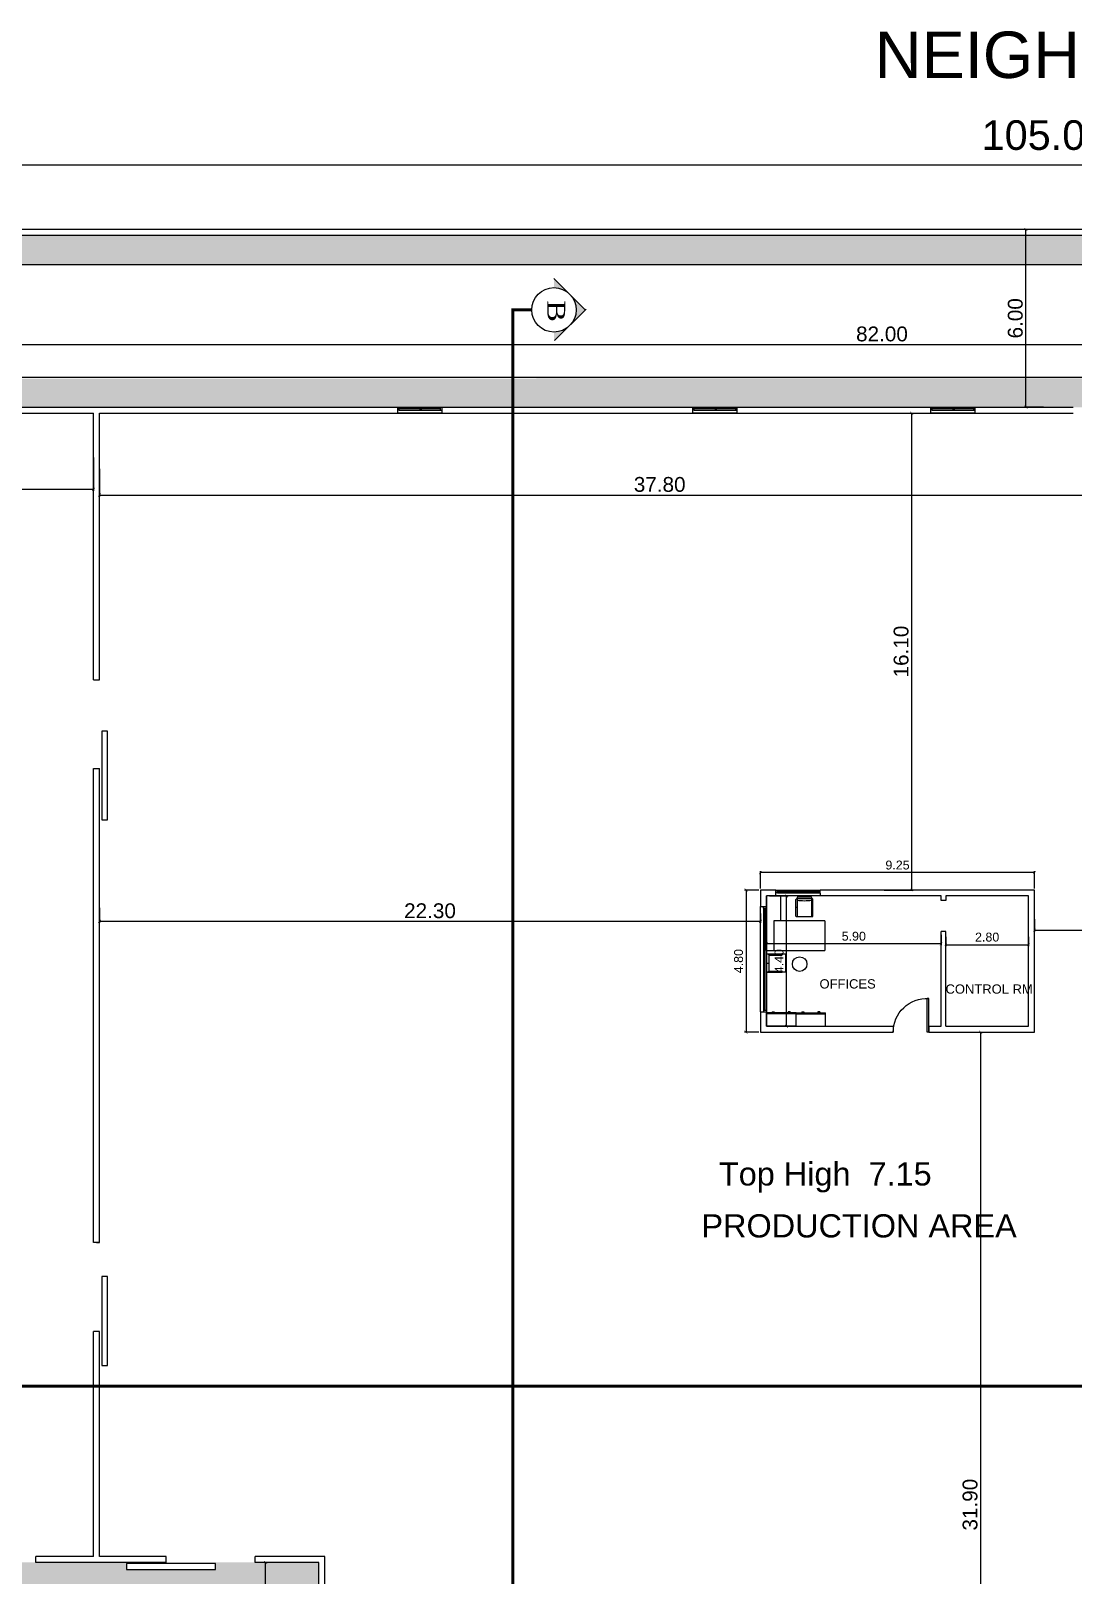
# Model space of a CAD drawing. Header units: millimetres. Extents: x -401 to 2889, y -234 to 146.
# Drawn here: x 1058.5 to 1093.6, y 12.9 to 65 of the extents above; entities that cross this region are included whole.
import ezdxf

# ---------------------------------------------------------------- set-up
doc = ezdxf.new("R2010")
doc.units = ezdxf.units.MM
doc.header["$LTSCALE"] = 3
doc.header["$MEASUREMENT"] = 0
doc.linetypes.add('CENTER2', pattern=[28.575, 19.05, -3.175, 3.175, -3.175])
doc.linetypes.add('CONTINU', pattern=[0])
doc.layers.get('0').update_dxf_attribs({"color": 3, "lineweight": 9})
for name, color, linetype in [('A-WALL', 7, 'Continuous'), ('AJEC LOGO', 4, 'Continuous'), ('ARCH_SUBTITLE TEXT', 10, 'Continuous'), ('WIN', 1, 'Continuous')]:
    doc.layers.add(name, color=color, linetype=linetype)
for name, color, linetype, lineweight in [('DIM-IN', 1, 'Continuous', 0), ('Drw - Arch - brick (0.20)', 7, 'CONTINU', 20), ('Drw - Arch - Door (0.05)', 141, 'CONTINU', 5), ('FIXTURES', 251, 'Continuous', 5), ('hatch-col', 8, 'Continuous', 0)]:
    doc.layers.add(name, color=color, linetype=linetype, lineweight=lineweight)
doc.styles.add('ARIAL', font='arial.ttf')
doc.styles.add('SC 50', font='romans.shx', dxfattribs={"width": 0.9})
doc.dimstyles.new('details', dxfattribs={"dimtxt": 0.3, "dimasz": 0.1, "dimexe": 0.05, "dimexo": 0.05, "dimgap": 0.1, "dimtad": 1, "dimzin": 0, "dimdsep": 46, "dimtxsty": 'ARIAL', "dimblk": 'ARCHTICK', "dimcen": 0.2, "dimclrd": 16, "dimclre": 16, "dimclrt": 4, "dimadec": 0, "dimazin": 0, "dimtfac": 1, "dimtix": 1, "dimtmove": 1, "dimatfit": 3, "dimldrblk": 'OBLIQUE', "dimfxl": 0.15, "dimarcsym": 0})
pattern_1 = [(135, (646.67296, 174.47163), (-0.28284271, 5e-16), [0.6, -0.2]), (225, (646.53154, 174.61306), (-0.28284271, 5e-16), [0.6, -0.2])]

# ---------------------------------------------------------------- blocks, each defined once
blk = doc.blocks.new('door 2')
at = {"layer": 'Drw - Arch - Door (0.05)', "color": 4}
for p, q in [((0.309, 0.2), (-2.691, 0.2)), ((-2.691, 0.2), (-2.691, 0)), ((-2.691, 0), (0.309, 0)), ((0.309, 0), (0.309, 0.2))]:
    blk.add_line(p, q, dxfattribs=at)
blk = doc.blocks.new('door')
at = {"layer": 'Drw - Arch - Door (0.05)'}
for p, q in [((0, 0.5), (0, -0.5)), ((0.05, 0.5), (0, 0.5)), ((0.05, 0.5), (0.05, -0.5)), ((0.05, -0.5), (0, -0.5))]:
    blk.add_line(p, q, dxfattribs=at)
blk.add_arc((0, 0.5), 1, 180, 272.866, dxfattribs=at)
blk = doc.blocks.new('_ArchTick')
at = {"color": 0, "linetype": 'ByBlock', "const_width": 0.15}
blk.add_lwpolyline([(-0.5, -0.5), (0.5, 0.5)], dxfattribs=at)
blk = doc.blocks.new('*D112')
at = {"layer": 'Defpoints', "color": 0, "linetype": 'Continuous', "ltscale": 0.01, "transparency": 16777216}
for p in [(1066.393, 13.33), (1066.571, 13.33), (1068.189, -10.67)]:
    blk.add_point(p, dxfattribs=at)
at = {"layer": 'DIM-IN', "color": 16, "lineweight": -2, "ltscale": 0.01, "transparency": 16777216}
for p, q in [((1066.521, 13.33), (1066.343, 13.33)), ((1068.139, -10.67), (1066.343, -10.67))]:
    blk.add_line(p, q, dxfattribs=at)
at = {"layer": 'DIM-IN', "color": 16, "linetype": 'Continuous', "lineweight": -2, "ltscale": 0.01, "transparency": 16777216}
blk.add_line((1066.393, -10.67), (1066.393, 13.33), dxfattribs=at)
at = {"layer": 'DIM-IN', "color": 16, "linetype": 'Continuous', "lineweight": -2, "ltscale": 0.01, "transparency": 16777216, "xscale": 0.1, "yscale": 0.1, "zscale": 0.1}
for p, rotation in [((1066.393, 13.33), 90), ((1066.393, -10.67), 270)]:
    blk.add_blockref('_ArchTick', p, dxfattribs=dict(at, rotation=rotation))
at = {"layer": 'DIM-IN', "color": 4, "linetype": 'Continuous', "ltscale": 0.01, "transparency": 16777216, "insert": (1066.038, 1.33), "char_height": 0.5, "attachment_point": 5, "rotation": 90, "style": 'ARIAL'}
blk.add_mtext('24.00', dxfattribs=at)
blk = doc.blocks.new('_Oblique')
at = {"color": 0, "linetype": 'ByBlock', "lineweight": -2}
blk.add_line((-0.5, -0.5), (0.5, 0.5), dxfattribs=at)
blk = doc.blocks.new('*D113')
at = {"layer": 'Defpoints', "color": 0, "linetype": 'Continuous', "ltscale": 0.01, "transparency": 16777216}
for p in [(1128.189, 54.444), (1046.189, 52.33), (1128.189, 52.33)]:
    blk.add_point(p, dxfattribs=at)
at = {"layer": 'DIM-IN', "color": 16, "lineweight": -2, "ltscale": 0.01, "transparency": 16777216}
for p, q in [((1046.189, 52.38), (1046.189, 54.494)), ((1128.189, 52.38), (1128.189, 54.494))]:
    blk.add_line(p, q, dxfattribs=at)
at = {"layer": 'DIM-IN', "color": 16, "linetype": 'Continuous', "lineweight": -2, "ltscale": 0.01, "transparency": 16777216}
blk.add_line((1046.189, 54.444), (1128.189, 54.444), dxfattribs=at)
at = {"layer": 'DIM-IN', "color": 16, "linetype": 'Continuous', "lineweight": -2, "ltscale": 0.01, "transparency": 16777216, "xscale": 0.1, "yscale": 0.1, "zscale": 0.1, "rotation": 180}
blk.add_blockref('_ArchTick', (1046.189, 54.444), dxfattribs=at)
at = {"layer": 'DIM-IN', "color": 16, "linetype": 'Continuous', "lineweight": -2, "ltscale": 0.01, "transparency": 16777216, "xscale": 0.1, "yscale": 0.1, "zscale": 0.1}
blk.add_blockref('_ArchTick', (1128.189, 54.444), dxfattribs=at)
at = {"layer": 'DIM-IN', "color": 4, "linetype": 'Continuous', "ltscale": 0.01, "transparency": 16777216, "insert": (1087.189, 54.799), "char_height": 0.5, "attachment_point": 5, "style": 'ARIAL'}
blk.add_mtext('82.00', dxfattribs=at)
blk = doc.blocks.new('*D153')
at = {"layer": 'Defpoints', "color": 0, "linetype": 'Continuous', "ltscale": 0.01, "transparency": 16777216}
for p in [(1089.339, 34.505), (1092.139, 34.505), (1092.139, 34.185)]:
    blk.add_point(p, dxfattribs=at)
at = {"layer": 'DIM-IN', "color": 16, "lineweight": -2, "ltscale": 0.01, "transparency": 16777216}
for p, q in [((1089.339, 34.455), (1089.339, 34.135)), ((1092.139, 34.455), (1092.139, 34.135))]:
    blk.add_line(p, q, dxfattribs=at)
at = {"layer": 'DIM-IN', "color": 16, "linetype": 'Continuous', "lineweight": -2, "ltscale": 0.01, "transparency": 16777216}
blk.add_line((1089.339, 34.185), (1092.139, 34.185), dxfattribs=at)
at = {"layer": 'DIM-IN', "color": 16, "linetype": 'Continuous', "lineweight": -2, "ltscale": 0.01, "transparency": 16777216, "xscale": 0.1, "yscale": 0.1, "zscale": 0.1, "rotation": 180}
blk.add_blockref('_ArchTick', (1089.339, 34.185), dxfattribs=at)
at = {"layer": 'DIM-IN', "color": 16, "linetype": 'Continuous', "lineweight": -2, "ltscale": 0.01, "transparency": 16777216, "xscale": 0.1, "yscale": 0.1, "zscale": 0.1}
blk.add_blockref('_ArchTick', (1092.139, 34.185), dxfattribs=at)
at = {"layer": 'DIM-IN', "color": 4, "linetype": 'Continuous', "ltscale": 0.01, "transparency": 16777216, "insert": (1090.739, 34.439), "char_height": 0.3, "attachment_point": 5, "style": 'ARIAL'}
blk.add_mtext('2.80', dxfattribs=at)
blk = doc.blocks.new('*D120')
at = {"layer": 'Defpoints', "color": 0, "linetype": 'Continuous', "ltscale": 0.01, "transparency": 16777216}
for p in [(1083.289, 34.562), (1089.189, 34.562), (1083.289, 34.215)]:
    blk.add_point(p, dxfattribs=at)
at = {"layer": 'DIM-IN', "color": 16, "lineweight": -2, "ltscale": 0.01, "transparency": 16777216}
for p, q in [((1083.289, 34.512), (1083.289, 34.165)), ((1089.189, 34.512), (1089.189, 34.165))]:
    blk.add_line(p, q, dxfattribs=at)
at = {"layer": 'DIM-IN', "color": 16, "linetype": 'Continuous', "lineweight": -2, "ltscale": 0.01, "transparency": 16777216}
blk.add_line((1089.189, 34.215), (1083.289, 34.215), dxfattribs=at)
at = {"layer": 'DIM-IN', "color": 16, "linetype": 'Continuous', "lineweight": -2, "ltscale": 0.01, "transparency": 16777216, "xscale": 0.1, "yscale": 0.1, "zscale": 0.1, "rotation": 180}
blk.add_blockref('_ArchTick', (1083.289, 34.215), dxfattribs=at)
at = {"layer": 'DIM-IN', "color": 16, "linetype": 'Continuous', "lineweight": -2, "ltscale": 0.01, "transparency": 16777216, "xscale": 0.1, "yscale": 0.1, "zscale": 0.1}
blk.add_blockref('_ArchTick', (1089.189, 34.215), dxfattribs=at)
at = {"layer": 'DIM-IN', "color": 4, "linetype": 'Continuous', "ltscale": 0.01, "transparency": 16777216, "insert": (1086.239, 34.469), "char_height": 0.3, "attachment_point": 5, "style": 'ARIAL'}
blk.add_mtext('5.90', dxfattribs=at)
blk = doc.blocks.new('*D121')
at = {"layer": 'Defpoints', "color": 0, "linetype": 'Continuous', "ltscale": 0.01, "transparency": 16777216}
for p in [(1083.344, 35.83), (1083.971, 35.83), (1083.344, 31.43)]:
    blk.add_point(p, dxfattribs=at)
at = {"layer": 'DIM-IN', "color": 16, "lineweight": -2, "ltscale": 0.01, "transparency": 16777216}
for p, q in [((1083.394, 35.83), (1084.021, 35.83)), ((1083.394, 31.43), (1084.021, 31.43))]:
    blk.add_line(p, q, dxfattribs=at)
at = {"layer": 'DIM-IN', "color": 16, "linetype": 'Continuous', "lineweight": -2, "ltscale": 0.01, "transparency": 16777216}
blk.add_line((1083.971, 31.43), (1083.971, 35.83), dxfattribs=at)
at = {"layer": 'DIM-IN', "color": 16, "linetype": 'Continuous', "lineweight": -2, "ltscale": 0.01, "transparency": 16777216, "xscale": 0.1, "yscale": 0.1, "zscale": 0.1}
for p, rotation in [((1083.971, 35.83), 90), ((1083.971, 31.43), 270)]:
    blk.add_blockref('_ArchTick', p, dxfattribs=dict(at, rotation=rotation))
at = {"layer": 'DIM-IN', "color": 4, "linetype": 'Continuous', "ltscale": 0.01, "transparency": 16777216, "insert": (1083.718, 33.63), "char_height": 0.3, "attachment_point": 5, "rotation": 90, "style": 'ARIAL'}
blk.add_mtext('4.40', dxfattribs=at)
blk = doc.blocks.new('*D154')
at = {"layer": 'Defpoints', "color": 0, "linetype": 'Continuous', "ltscale": 0.01, "transparency": 16777216}
for p in [(1083.089, 36.618), (1083.089, 36.03), (1092.339, 36.03)]:
    blk.add_point(p, dxfattribs=at)
at = {"layer": 'DIM-IN', "color": 16, "lineweight": -2, "ltscale": 0.01, "transparency": 16777216}
for p, q in [((1083.089, 36.08), (1083.089, 36.668)), ((1092.339, 36.08), (1092.339, 36.668))]:
    blk.add_line(p, q, dxfattribs=at)
at = {"layer": 'DIM-IN', "color": 16, "linetype": 'Continuous', "lineweight": -2, "ltscale": 0.01, "transparency": 16777216}
blk.add_line((1092.339, 36.618), (1083.089, 36.618), dxfattribs=at)
at = {"layer": 'DIM-IN', "color": 16, "linetype": 'Continuous', "lineweight": -2, "ltscale": 0.01, "transparency": 16777216, "xscale": 0.1, "yscale": 0.1, "zscale": 0.1, "rotation": 180}
blk.add_blockref('_ArchTick', (1083.089, 36.618), dxfattribs=at)
at = {"layer": 'DIM-IN', "color": 16, "linetype": 'Continuous', "lineweight": -2, "ltscale": 0.01, "transparency": 16777216, "xscale": 0.1, "yscale": 0.1, "zscale": 0.1}
blk.add_blockref('_ArchTick', (1092.339, 36.618), dxfattribs=at)
at = {"layer": 'DIM-IN', "color": 4, "linetype": 'Continuous', "ltscale": 0.01, "transparency": 16777216, "insert": (1087.714, 36.871), "char_height": 0.3, "attachment_point": 5, "style": 'ARIAL'}
blk.add_mtext('9.25', dxfattribs=at)
blk = doc.blocks.new('*D155')
at = {"layer": 'Defpoints', "color": 0, "linetype": 'Continuous', "ltscale": 0.01, "transparency": 16777216}
for p in [(1083.089, 36.03), (1082.604, 31.23), (1083.089, 31.23)]:
    blk.add_point(p, dxfattribs=at)
at = {"layer": 'DIM-IN', "color": 16, "lineweight": -2, "ltscale": 0.01, "transparency": 16777216}
for p, q in [((1083.039, 36.03), (1082.554, 36.03)), ((1083.039, 31.23), (1082.554, 31.23))]:
    blk.add_line(p, q, dxfattribs=at)
at = {"layer": 'DIM-IN', "color": 16, "linetype": 'Continuous', "lineweight": -2, "ltscale": 0.01, "transparency": 16777216}
blk.add_line((1082.604, 36.03), (1082.604, 31.23), dxfattribs=at)
at = {"layer": 'DIM-IN', "color": 16, "linetype": 'Continuous', "lineweight": -2, "ltscale": 0.01, "transparency": 16777216, "xscale": 0.1, "yscale": 0.1, "zscale": 0.1}
for p, rotation in [((1082.604, 36.03), 90), ((1082.604, 31.23), 270)]:
    blk.add_blockref('_ArchTick', p, dxfattribs=dict(at, rotation=rotation))
at = {"layer": 'DIM-IN', "color": 4, "linetype": 'Continuous', "ltscale": 0.01, "transparency": 16777216, "insert": (1082.351, 33.63), "char_height": 0.3, "attachment_point": 5, "rotation": 90, "style": 'ARIAL'}
blk.add_mtext('4.80', dxfattribs=at)
blk = doc.blocks.new('*D162')
at = {"layer": 'Defpoints', "color": 0, "linetype": 'Continuous', "ltscale": 0.01, "transparency": 16777216}
for p in [(1046.389, 50.686), (1060.589, 50.686), (1046.389, 49.556)]:
    blk.add_point(p, dxfattribs=at)
at = {"layer": 'DIM-IN', "color": 16, "lineweight": -2, "ltscale": 0.01, "transparency": 16777216}
for p, q in [((1046.389, 50.636), (1046.389, 49.506)), ((1060.589, 50.636), (1060.589, 49.506))]:
    blk.add_line(p, q, dxfattribs=at)
at = {"layer": 'DIM-IN', "color": 16, "linetype": 'Continuous', "lineweight": -2, "ltscale": 0.01, "transparency": 16777216}
blk.add_line((1060.589, 49.556), (1046.389, 49.556), dxfattribs=at)
at = {"layer": 'DIM-IN', "color": 16, "linetype": 'Continuous', "lineweight": -2, "ltscale": 0.01, "transparency": 16777216, "xscale": 0.1, "yscale": 0.1, "zscale": 0.1, "rotation": 180}
blk.add_blockref('_ArchTick', (1046.389, 49.556), dxfattribs=at)
at = {"layer": 'DIM-IN', "color": 16, "linetype": 'Continuous', "lineweight": -2, "ltscale": 0.01, "transparency": 16777216, "xscale": 0.1, "yscale": 0.1, "zscale": 0.1}
blk.add_blockref('_ArchTick', (1060.589, 49.556), dxfattribs=at)
at = {"layer": 'DIM-IN', "color": 4, "linetype": 'Continuous', "ltscale": 0.01, "transparency": 16777216, "insert": (1053.489, 49.911), "char_height": 0.5, "attachment_point": 5, "style": 'ARIAL'}
blk.add_mtext('14.20', dxfattribs=at)
blk = doc.blocks.new('*D163')
at = {"layer": 'Defpoints', "color": 0, "linetype": 'Continuous', "ltscale": 0.01, "transparency": 16777216}
for p in [(1060.789, 50.298), (1098.589, 50.298), (1098.589, 49.363)]:
    blk.add_point(p, dxfattribs=at)
at = {"layer": 'DIM-IN', "color": 16, "lineweight": -2, "ltscale": 0.01, "transparency": 16777216}
for p, q in [((1060.789, 50.248), (1060.789, 49.313)), ((1098.589, 50.248), (1098.589, 49.313))]:
    blk.add_line(p, q, dxfattribs=at)
at = {"layer": 'DIM-IN', "color": 16, "linetype": 'Continuous', "lineweight": -2, "ltscale": 0.01, "transparency": 16777216}
blk.add_line((1060.789, 49.363), (1098.589, 49.363), dxfattribs=at)
at = {"layer": 'DIM-IN', "color": 16, "linetype": 'Continuous', "lineweight": -2, "ltscale": 0.01, "transparency": 16777216, "xscale": 0.1, "yscale": 0.1, "zscale": 0.1, "rotation": 180}
blk.add_blockref('_ArchTick', (1060.789, 49.363), dxfattribs=at)
at = {"layer": 'DIM-IN', "color": 16, "linetype": 'Continuous', "lineweight": -2, "ltscale": 0.01, "transparency": 16777216, "xscale": 0.1, "yscale": 0.1, "zscale": 0.1}
blk.add_blockref('_ArchTick', (1098.589, 49.363), dxfattribs=at)
at = {"layer": 'DIM-IN', "color": 4, "linetype": 'Continuous', "ltscale": 0.01, "transparency": 16777216, "insert": (1079.689, 49.719), "char_height": 0.5, "attachment_point": 5, "style": 'ARIAL'}
blk.add_mtext('37.80', dxfattribs=at)
blk = doc.blocks.new('*D164')
at = {"layer": 'Defpoints', "color": 0, "linetype": 'Continuous', "ltscale": 0.01, "transparency": 16777216}
for p in [(1087.213, 52.13), (1088.192, 52.13), (1087.213, 36.03)]:
    blk.add_point(p, dxfattribs=at)
at = {"layer": 'DIM-IN', "color": 16, "lineweight": -2, "ltscale": 0.01, "transparency": 16777216}
for p, q in [((1087.263, 52.13), (1088.242, 52.13)), ((1087.263, 36.03), (1088.242, 36.03))]:
    blk.add_line(p, q, dxfattribs=at)
at = {"layer": 'DIM-IN', "color": 16, "linetype": 'Continuous', "lineweight": -2, "ltscale": 0.01, "transparency": 16777216}
blk.add_line((1088.192, 36.03), (1088.192, 52.13), dxfattribs=at)
at = {"layer": 'DIM-IN', "color": 16, "linetype": 'Continuous', "lineweight": -2, "ltscale": 0.01, "transparency": 16777216, "xscale": 0.1, "yscale": 0.1, "zscale": 0.1}
for p, rotation in [((1088.192, 52.13), 90), ((1088.192, 36.03), 270)]:
    blk.add_blockref('_ArchTick', p, dxfattribs=dict(at, rotation=rotation))
at = {"layer": 'DIM-IN', "color": 4, "linetype": 'Continuous', "ltscale": 0.01, "transparency": 16777216, "insert": (1087.837, 44.08), "char_height": 0.5, "attachment_point": 5, "rotation": 90, "style": 'ARIAL'}
blk.add_mtext('16.10', dxfattribs=at)
blk = doc.blocks.new('*D125')
at = {"layer": 'Defpoints', "color": 0, "linetype": 'Continuous', "ltscale": 0.01, "transparency": 16777216}
for p in [(1060.789, 35.484), (1060.789, 34.972), (1083.089, 35.284)]:
    blk.add_point(p, dxfattribs=at)
at = {"layer": 'DIM-IN', "color": 16, "lineweight": -2, "ltscale": 0.01, "transparency": 16777216}
for p, q in [((1060.789, 35.434), (1060.789, 34.922)), ((1083.089, 35.234), (1083.089, 34.922))]:
    blk.add_line(p, q, dxfattribs=at)
at = {"layer": 'DIM-IN', "color": 16, "linetype": 'Continuous', "lineweight": -2, "ltscale": 0.01, "transparency": 16777216}
blk.add_line((1083.089, 34.972), (1060.789, 34.972), dxfattribs=at)
at = {"layer": 'DIM-IN', "color": 16, "linetype": 'Continuous', "lineweight": -2, "ltscale": 0.01, "transparency": 16777216, "xscale": 0.1, "yscale": 0.1, "zscale": 0.1, "rotation": 180}
blk.add_blockref('_ArchTick', (1060.789, 34.972), dxfattribs=at)
at = {"layer": 'DIM-IN', "color": 16, "linetype": 'Continuous', "lineweight": -2, "ltscale": 0.01, "transparency": 16777216, "xscale": 0.1, "yscale": 0.1, "zscale": 0.1}
blk.add_blockref('_ArchTick', (1083.089, 34.972), dxfattribs=at)
at = {"layer": 'DIM-IN', "color": 4, "linetype": 'Continuous', "ltscale": 0.01, "transparency": 16777216, "insert": (1071.939, 35.327), "char_height": 0.5, "attachment_point": 5, "style": 'ARIAL'}
blk.add_mtext('22.30', dxfattribs=at)
blk = doc.blocks.new('*D126')
at = {"layer": 'Defpoints', "color": 0, "linetype": 'Continuous', "ltscale": 0.01, "transparency": 16777216}
for p in [(1092.339, 35.091), (1113.039, 35.091), (1113.039, 34.677)]:
    blk.add_point(p, dxfattribs=at)
at = {"layer": 'DIM-IN', "color": 16, "lineweight": -2, "ltscale": 0.01, "transparency": 16777216}
for p, q in [((1092.339, 35.041), (1092.339, 34.627)), ((1113.039, 35.041), (1113.039, 34.627))]:
    blk.add_line(p, q, dxfattribs=at)
at = {"layer": 'DIM-IN', "color": 16, "linetype": 'Continuous', "lineweight": -2, "ltscale": 0.01, "transparency": 16777216}
blk.add_line((1092.339, 34.677), (1113.039, 34.677), dxfattribs=at)
at = {"layer": 'DIM-IN', "color": 16, "linetype": 'Continuous', "lineweight": -2, "ltscale": 0.01, "transparency": 16777216, "xscale": 0.1, "yscale": 0.1, "zscale": 0.1, "rotation": 180}
blk.add_blockref('_ArchTick', (1092.339, 34.677), dxfattribs=at)
at = {"layer": 'DIM-IN', "color": 16, "linetype": 'Continuous', "lineweight": -2, "ltscale": 0.01, "transparency": 16777216, "xscale": 0.1, "yscale": 0.1, "zscale": 0.1}
blk.add_blockref('_ArchTick', (1113.039, 34.677), dxfattribs=at)
at = {"layer": 'DIM-IN', "color": 4, "linetype": 'Continuous', "ltscale": 0.01, "transparency": 16777216, "insert": (1102.689, 35.032), "char_height": 0.5, "attachment_point": 5, "style": 'ARIAL'}
blk.add_mtext('20.70', dxfattribs=at)
blk = doc.blocks.new('*D165')
at = {"layer": 'Defpoints', "color": 0, "linetype": 'Continuous', "ltscale": 0.01, "transparency": 16777216}
for p in [(1090.112, 31.23), (1090.112, -0.67), (1090.519, -0.67)]:
    blk.add_point(p, dxfattribs=at)
at = {"layer": 'DIM-IN', "color": 16, "lineweight": -2, "ltscale": 0.01, "transparency": 16777216}
for p, q in [((1090.162, 31.23), (1090.569, 31.23)), ((1090.162, -0.67), (1090.569, -0.67))]:
    blk.add_line(p, q, dxfattribs=at)
at = {"layer": 'DIM-IN', "color": 16, "linetype": 'Continuous', "lineweight": -2, "ltscale": 0.01, "transparency": 16777216}
blk.add_line((1090.519, 31.23), (1090.519, -0.67), dxfattribs=at)
at = {"layer": 'DIM-IN', "color": 16, "linetype": 'Continuous', "lineweight": -2, "ltscale": 0.01, "transparency": 16777216, "xscale": 0.1, "yscale": 0.1, "zscale": 0.1}
for p, rotation in [((1090.519, 31.23), 90), ((1090.519, -0.67), 270)]:
    blk.add_blockref('_ArchTick', p, dxfattribs=dict(at, rotation=rotation))
at = {"layer": 'DIM-IN', "color": 4, "linetype": 'Continuous', "ltscale": 0.01, "transparency": 16777216, "insert": (1090.164, 15.28), "char_height": 0.5, "attachment_point": 5, "rotation": 90, "style": 'ARIAL'}
blk.add_mtext('31.90', dxfattribs=at)
blk = doc.blocks.new('*D186')
at = {"layer": 'Defpoints', "color": 0, "linetype": 'Continuous', "ltscale": 0.01, "transparency": 16777216}
for p in [(1092.045, 58.33), (1092.693, 58.33), (1092.693, 52.33)]:
    blk.add_point(p, dxfattribs=at)
at = {"layer": 'DIM-IN', "color": 16, "lineweight": -2, "ltscale": 0.01, "transparency": 16777216}
for p, q in [((1092.643, 58.33), (1091.995, 58.33)), ((1092.643, 52.33), (1091.995, 52.33))]:
    blk.add_line(p, q, dxfattribs=at)
at = {"layer": 'DIM-IN', "color": 16, "linetype": 'Continuous', "lineweight": -2, "ltscale": 0.01, "transparency": 16777216}
blk.add_line((1092.045, 52.33), (1092.045, 58.33), dxfattribs=at)
at = {"layer": 'DIM-IN', "color": 16, "linetype": 'Continuous', "lineweight": -2, "ltscale": 0.01, "transparency": 16777216, "xscale": 0.1, "yscale": 0.1, "zscale": 0.1}
for p, rotation in [((1092.045, 58.33), 90), ((1092.045, 52.33), 270)]:
    blk.add_blockref('_ArchTick', p, dxfattribs=dict(at, rotation=rotation))
at = {"layer": 'DIM-IN', "color": 4, "linetype": 'Continuous', "ltscale": 0.01, "transparency": 16777216, "insert": (1091.69, 55.33), "char_height": 0.5, "attachment_point": 5, "rotation": 90, "style": 'ARIAL'}
blk.add_mtext('6.00', dxfattribs=at)
blk = doc.blocks.new('*D132')
at = {"layer": 'Defpoints', "color": 0, "linetype": 'Continuous', "ltscale": 0.01, "transparency": 16777216}
for p in [(1040.189, 60.497), (1040.189, 58.33), (1145.189, 58.33)]:
    blk.add_point(p, dxfattribs=at)
at = {"layer": 'DIM-IN', "color": 16, "linetype": 'Continuous', "lineweight": -2, "ltscale": 0.01, "transparency": 16777216}
for p, q in [((1040.189, 59.33), (1040.189, 60.697)), ((1145.189, 59.33), (1145.189, 60.697))]:
    blk.add_line(p, q, dxfattribs=at)
at = {"layer": 'DIM-IN', "color": 16, "linetype": 'Continuous', "lineweight": 5, "ltscale": 0.01, "transparency": 16777216}
blk.add_line((1145.189, 60.497), (1040.189, 60.497), dxfattribs=at)
at = {"layer": 'DIM-IN', "color": 16, "linetype": 'Continuous', "lineweight": 5, "ltscale": 0.01, "transparency": 16777216, "xscale": 0.2, "yscale": 0.2, "zscale": 0.2, "rotation": 180}
blk.add_blockref('_ArchTick', (1040.189, 60.497), dxfattribs=at)
at = {"layer": 'DIM-IN', "color": 16, "linetype": 'Continuous', "lineweight": 5, "ltscale": 0.01, "transparency": 16777216, "xscale": 0.2, "yscale": 0.2, "zscale": 0.2}
blk.add_blockref('_ArchTick', (1145.189, 60.497), dxfattribs=at)
at = {"layer": 'DIM-IN', "color": 4, "linetype": 'Continuous', "ltscale": 0.01, "transparency": 16777216, "insert": (1092.689, 61.508), "char_height": 1, "attachment_point": 5, "style": 'ARIAL'}
blk.add_mtext('105.00', dxfattribs=at)
blk = doc.blocks.new('desk-6')
at = {"layer": 'FIXTURES', "linetype": 'ByBlock'}
for p, q in [((-0.76, 2.945), (-0.76, 2.299)), ((-0.617, 2.964), (-0.741, 2.964)), ((-0.617, 2.973), (-0.617, 2.945)), ((-0.057, 2.983), (-0.608, 2.983)), ((-0.095, 2.935), (-0.608, 2.935)), ((-0.422, 2.983), (-0.422, 2.935)), ((-0.095, 2.299), (-0.095, 2.945)), ((0, 2.622), (-0.095, 2.622)), ((-0.019, 2.964), (-0.076, 2.964)), ((-0.047, 2.964), (-0.047, 2.973)), ((0, 2.299), (0, 2.945)), ((0, 2.127), (-2.28, 2.127)), ((-2.28, 0.967), (-2.28, 2.127)), ((-0.741, 2.28), (-0.617, 2.28)), ((-0.617, 2.27), (-0.617, 2.299)), ((-0.095, 2.308), (-0.608, 2.308)), ((-0.057, 2.261), (-0.608, 2.261)), ((-0.422, 2.261), (-0.422, 2.308)), ((-0.285, 0.967), (-0.285, 2.127)), ((-0.076, 2.28), (-0.019, 2.28)), ((-0.047, 2.28), (-0.047, 2.27)), ((0, 2.127), (0, 0)), ((-2.28, 0.967), (-0.285, 0.967)), ((-1.817, 0.785), (-1.817, 0.134)), ((-1.171, 0.804), (-1.798, 0.804)), ((-1.769, 0.804), (-1.769, 0.063)), ((-1.199, 0.063), (-1.199, 0.804)), ((-1.152, 0.785), (-1.152, 0.134)), ((-0.57, 0.967), (-0.57, 0)), ((-1.769, 0.447), (-1.817, 0.447)), ((-1.798, 0.115), (-1.171, 0.115)), ((-1.75, 0.044), (-1.218, 0.044)), ((-1.199, 0.447), (-1.152, 0.447)), ((-0.57, 0), (0, 0))]:
    blk.add_line(p, q, dxfattribs=at)
blk.add_circle((-1.299, 2.663), 0.284, dxfattribs=at)
for centre, radius, start, end in [((-0.741, 2.945), 0.019, 90, 180), ((-0.608, 2.973), 0.0095, 90, 180), ((-0.608, 2.945), 0.0095, 180, 270), ((-0.076, 2.945), 0.019, 90, 180), ((-0.057, 2.973), 0.0095, 0, 90), ((-0.019, 2.945), 0.019, 0, 90), ((-0.741, 2.299), 0.019, 180, 270), ((-0.608, 2.299), 0.0095, 90, 180), ((-0.608, 2.27), 0.0095, 180, 270), ((-0.076, 2.299), 0.019, 180, 270), ((-0.057, 2.27), 0.0095, 270, 0), ((-0.019, 2.299), 0.019, 270, 0), ((-1.798, 0.785), 0.019, 90, 180), ((-1.171, 0.785), 0.019, 360, 90), ((-1.798, 0.134), 0.019, 180, 270), ((-1.484, -1.536), 1.722, 80.47272, 99.52728), ((-1.75, 0.063), 0.019, 180, 270), ((-1.218, 0.063), 0.019, 270, 0), ((-1.171, 0.134), 0.019, 270, 360)]:
    blk.add_arc(centre, radius, start, end, dxfattribs=at)
blk = doc.blocks.new('cuppord-3')
at = {"layer": 'FIXTURES', "linetype": 'ByBlock'}
for p, q in [((-0.45, -1), (-0.45, 0)), ((0, 0), (-0.45, 0)), ((-0.42, -1), (-0.42, 0)), ((0, -1), (0, 0)), ((-0.486, -0.198), (-0.45, -0.198)), ((-0.486, -0.198), (-0.486, -0.267)), ((-0.486, -0.267), (-0.45, -0.267)), ((-0.486, -0.733), (-0.45, -0.733)), ((-0.486, -0.802), (-0.486, -0.733)), ((-0.486, -0.802), (-0.45, -0.802)), ((0, -1), (-0.45, -1))]:
    blk.add_line(p, q, dxfattribs=at)

msp = doc.modelspace()

# ---------------------------------------------------------------- hatches: boundary and pattern name
at = {"layer": 'AJEC LOGO'}
h = msp.add_hatch(color=6, dxfattribs=at)
h.paths.add_polyline_path([(1076.624, 56.171, 0.186055), (1076.121, 56.365), (1076.121, 56.675)])
h.paths.add_polyline_path([(1076.677, 56.119), (1077.18, 55.615), (1076.677, 55.112, 0.186055), (1076.871, 55.615, 0.186055)])
h.paths.add_polyline_path([(1076.121, 54.866, 0.186055), (1076.624, 55.06), (1076.121, 54.556)])
at = {"layer": 'hatch-col', "linetype": 'Continuous', "ltscale": 0.01}
h = msp.add_hatch(dxfattribs=at)
h.set_pattern_fill('AR-HBONE', color=250, scale=0.05, angle=-270, style=0)
h.set_pattern_definition(pattern_1)
h.paths.add_polyline_path([(1144.989, 58.13), (1040.389, 58.13), (1040.389, -11.27), (1042.989, -11.27), (1042.989, -7.07), (1049.512, -7.07), (1049.512, -16.47), (1050.03, -14.676), (1050.312, -14.676), (1050.312, -6.642, 0.414586), (1049.699, -6.07), (1045.425, -6.07), (1042.989, -6.07), (1041.801, -6.07, -0.413841), (1041.189, -5.499), (1041.189, 57.13), (1143.989, 57.13), (1143.989, -15.47), (1140.262, -15.47, 0.400935), (1139.884, -15.882), (1139.884, -16.47), (1144.989, -16.47)])
h.paths.add_polyline_path([(1046.323, -7.141, 0.411371), (1045.425, -6.12), (1045.425, -6.22), (1045.425, -6.97), (1045.375, -6.97), (1045.375, -6.22), (1045.375, -6.118, -0.404881), (1046.325, -7.07, -0.367251), (1047.225, -6.125), (1047.225, -6.12), (1047.309, -6.12, 0.411705)], flags=17)
h.paths.add_polyline_path([(1047.225, -6.97), (1047.275, -6.22), (1047.225, -6.22)], flags=16)
h.paths.add_polyline_path([(1041.21, -8.655), (1042.175, -8.655), (1042.175, -8.036), (1041.21, -8.036)], flags=24)
h = msp.add_hatch(dxfattribs=at)
h.set_pattern_fill('AR-HBONE', color=250, scale=0.05, angle=-270, style=0)
h.set_pattern_definition(pattern_1)
h.paths.add_polyline_path([(1068.189, 13.33), (1064.7, 13.33), (1064.7, 13.092), (1061.7, 13.092), (1061.7, 13.33), (1057.3, 13.33), (1057.3, 13.092), (1054.3, 13.092), (1054.3, 13.33), (1046.189, 13.33), (1046.189, 52.33), (1048.189, 52.33, -0.414214), (1049.141, 53.282), (1045.76, 53.33, 0.413841), (1045.189, 52.718), (1045.189, 12.902, 0.414586), (1045.802, 12.33), (1067.189, 12.33), (1067.189, -11.098, 0.414586), (1067.802, -11.67), (1093.939, -11.67), (1093.939, -10.67), (1068.189, -10.67), (1068.189, 4.33), (1067.934, 4.33), (1067.934, 7.33), (1068.189, 7.33)])
h.paths.add_polyline_path([(1128.576, 53.33), (1128.189, 53.33), (1049.141, 53.282, 0.414214), (1048.189, 52.33), (1128.189, 52.33), (1128.189, -10.67), (1093.939, -10.67), (1093.939, -11.67), (1128.617, -11.67, 0.413841), (1129.189, -11.058), (1129.189, 52.758, 0.414586)])

# ---------------------------------------------------------------- linework, layer by layer
at = {"color": 6, "linetype": 'ByBlock'}
msp.add_line((1074.734, 55.615), (1075.371, 55.615), dxfattribs=at)
at = {"color": 6, "linetype": 'CENTER2', "ltscale": 0.1, "const_width": 0.1}
for points in [[(1074.734, -13.41), (1074.734, -12.781), (1074.734, -13.137), (1074.734, 55.615), (1075.371, 55.615)], [(1132.275, 19.277), (1131.446, 19.277), (1131.802, 19.277), (1043.532, 19.277), (1043.532, 19.914)]]:
    msp.add_lwpolyline(points, dxfattribs=at)
at = {"layer": 'A-WALL', "color": 5, "lineweight": -3}
for p, q in [((1143.989, 57.13), (1041.189, 57.13)), ((1128.189, 53.33), (1045.76, 53.33))]:
    msp.add_line(p, q, dxfattribs=at)
at = {"layer": 'AJEC LOGO', "color": 6}
for p, q in [((1076.121, 56.675), (1077.18, 55.615)), ((1077.203, 55.638), (1076.143, 54.579))]:
    msp.add_line(p, q, dxfattribs=at)
msp.add_circle((1076.121, 55.615), 0.75, dxfattribs=at)
at = {"layer": 'Drw - Arch - brick (0.20)'}
for p, q in [((1145.189, 58.33), (1040.189, 58.33)), ((1144.989, 58.13), (1040.389, 58.13)), ((1060.589, 43.13), (1060.589, 52.13)), ((1060.789, 43.13), (1060.789, 52.13)), ((1060.589, 43.13), (1060.789, 43.13)), ((1060.589, 24.13), (1060.589, 40.13)), ((1060.589, 40.13), (1060.789, 40.13)), ((1060.789, 24.13), (1060.789, 40.13)), ((1083.608, 36.03), (1083.089, 36.03)), ((1083.089, 36.03), (1083.089, 35.471)), ((1092.339, 36.03), (1085.108, 36.03)), ((1092.339, 31.23), (1092.339, 36.03)), ((1083.61, 35.83), (1083.289, 35.83)), ((1083.289, 35.83), (1083.289, 35.471)), ((1089.189, 35.83), (1085.11, 35.83)), ((1089.189, 35.68), (1089.189, 35.83)), ((1089.339, 35.68), (1089.189, 35.68)), ((1092.139, 35.83), (1089.339, 35.83)), ((1089.339, 35.83), (1089.339, 35.68)), ((1092.139, 31.43), (1092.139, 35.83)), ((1089.189, 31.43), (1089.189, 34.63)), ((1089.339, 34.63), (1089.189, 34.63)), ((1089.339, 31.43), (1089.339, 34.63)), ((1083.089, 31.921), (1083.089, 31.23)), ((1083.289, 31.921), (1083.289, 31.43)), ((1083.289, 31.43), (1087.568, 31.43)), ((1087.568, 31.43), (1087.568, 31.23)), ((1088.768, 31.43), (1089.189, 31.43)), ((1089.339, 31.43), (1092.139, 31.43)), ((1083.089, 31.23), (1087.568, 31.23)), ((1088.768, 31.23), (1092.339, 31.23)), ((1060.789, 24.13), (1060.589, 24.13)), ((1060.689, 24.13), (1060.789, 24.13)), ((1060.589, 13.53), (1060.589, 21.13)), ((1060.789, 21.13), (1060.589, 21.13)), ((1060.789, 13.53), (1060.789, 21.13)), ((1058.639, 13.33), (1058.639, 13.53)), ((1063.039, 13.33), (1063.039, 13.53)), ((1066.039, 13.33), (1066.039, 13.53))]:
    msp.add_line(p, q, dxfattribs=at)
for points in [[(1049.189, 52.33), (1093.639, 52.33)], [(1049.189, 52.13), (1060.589, 52.13)], [(1060.789, 52.13), (1093.639, 52.13)], [(1060.589, 13.53), (1058.639, 13.53)], [(1063.039, 13.33), (1058.639, 13.33)], [(1063.039, 13.53), (1060.789, 13.53)], [(1068.389, 10.43), (1068.389, 13.53), (1066.039, 13.53)], [(1068.189, 5.83), (1068.189, 13.33), (1066.039, 13.33)]]:
    msp.add_lwpolyline(points, dxfattribs=at)
at = {"layer": 'Drw - Arch - Door (0.05)'}
msp.add_line((1088.768, 31.43), (1088.768, 31.23), dxfattribs=at)
at = {"layer": 'WIN', "color": 1}
for p, q in [((1070.849, 52.33), (1072.348, 52.33)), ((1070.899, 52.28), (1072.299, 52.28)), ((1070.9, 52.23), (1072.299, 52.23)), ((1080.808, 52.33), (1082.307, 52.33)), ((1080.858, 52.28), (1082.258, 52.28)), ((1080.858, 52.23), (1082.258, 52.23)), ((1088.837, 52.33), (1090.336, 52.33)), ((1088.887, 52.28), (1090.287, 52.28)), ((1088.887, 52.23), (1090.287, 52.23)), ((1072.35, 52.13), (1070.85, 52.13)), ((1082.309, 52.13), (1080.809, 52.13)), ((1090.338, 52.13), (1088.838, 52.13)), ((1083.608, 36.03), (1085.108, 36.03)), ((1083.659, 35.98), (1085.058, 35.98)), ((1083.089, 31.921), (1083.089, 35.471)), ((1083.289, 35.471), (1083.289, 31.921)), ((1085.11, 35.83), (1083.61, 35.83)), ((1083.659, 35.93), (1085.059, 35.93)), ((1083.189, 35.421), (1083.189, 31.971)), ((1083.239, 35.421), (1083.239, 31.971))]:
    msp.add_line(p, q, dxfattribs=at)
at = {"layer": 'WIN', "color": 7}
for p, q in [((1070.85, 52.13), (1070.849, 52.33)), ((1072.35, 52.13), (1072.348, 52.33)), ((1080.809, 52.13), (1080.808, 52.33)), ((1082.309, 52.13), (1082.307, 52.33)), ((1088.838, 52.13), (1088.837, 52.33)), ((1090.338, 52.13), (1090.336, 52.33)), ((1083.61, 35.83), (1083.608, 36.03)), ((1085.11, 35.83), (1085.108, 36.03)), ((1083.089, 35.471), (1083.289, 35.471)), ((1083.089, 31.921), (1083.289, 31.921))]:
    msp.add_line(p, q, dxfattribs=at)
at = {"layer": 'WIN', "color": 2}
for p, q in [((1070.9, 52.23), (1070.85, 52.23)), ((1070.9, 52.23), (1070.899, 52.33)), ((1072.299, 52.23), (1072.298, 52.33)), ((1072.299, 52.23), (1072.349, 52.23)), ((1080.858, 52.23), (1080.808, 52.23)), ((1080.858, 52.23), (1080.858, 52.33)), ((1082.258, 52.23), (1082.257, 52.33)), ((1082.258, 52.23), (1082.308, 52.23)), ((1088.887, 52.23), (1088.837, 52.23)), ((1088.887, 52.23), (1088.887, 52.33)), ((1090.287, 52.23), (1090.286, 52.33)), ((1090.287, 52.23), (1090.337, 52.23)), ((1083.659, 35.93), (1083.658, 36.03)), ((1085.059, 35.93), (1085.058, 36.03)), ((1083.189, 35.421), (1083.189, 35.471)), ((1083.659, 35.93), (1083.609, 35.93)), ((1085.059, 35.93), (1085.109, 35.93)), ((1083.189, 35.421), (1083.289, 35.421)), ((1083.189, 31.971), (1083.189, 31.921)), ((1083.189, 31.971), (1083.289, 31.971))]:
    msp.add_line(p, q, dxfattribs=at)
for points in [[(1071.598, 52.243), (1071.648, 52.243), (1071.647, 52.293), (1071.597, 52.293)], [(1081.557, 52.243), (1081.607, 52.243), (1081.606, 52.293), (1081.556, 52.293)], [(1089.586, 52.243), (1089.636, 52.243), (1089.635, 52.293), (1089.585, 52.293)], [(1084.357, 35.943), (1084.407, 35.943), (1084.407, 35.993), (1084.357, 35.993)], [(1083.189, 33.596), (1083.189, 33.546), (1083.239, 33.546), (1083.239, 33.596)]]:
    msp.add_lwpolyline(points, close=True, dxfattribs=at)

# ---------------------------------------------------------------- block references
at = {"layer": 'Drw - Arch - brick (0.20)', "xscale": 0.864, "yscale": 0.864, "zscale": 0.864, "rotation": 180.0155459883358}
msp.add_blockref('desk-6', (1083.289, 35.83), dxfattribs=at)
at = {"layer": 'Drw - Arch - brick (0.20)', "xscale": -1, "rotation": 90}
msp.add_blockref('cuppord-3', (1083.289, 31.43), dxfattribs=at)
at = {"layer": 'Drw - Arch - brick (0.20)', "rotation": 270}
msp.add_blockref('cuppord-3', (1085.289, 31.43), dxfattribs=at)
at = {"layer": 'Drw - Arch - Door (0.05)', "rotation": 89.99999999999993}
for p in [(1061.062, 41.088), (1061.062, 22.671)]:
    msp.add_blockref('door 2', p, dxfattribs=at)
at = {"layer": 'Drw - Arch - Door (0.05)', "xscale": -1.142857142857987, "yscale": 1.142857142857987, "zscale": 1.142857142857987, "rotation": 180}
msp.add_blockref('door', (1088.71, 31.801), dxfattribs=at)
at = {"layer": 'Drw - Arch - Door (0.05)'}
msp.add_blockref('door 2', (1064.391, 13.092), dxfattribs=at)

# ---------------------------------------------------------------- texts
at = {"color": 3, "style": 'ARIAL'}
for s, height, p in [('NEIGHBOR', 1.5666, (1086.945, 63.443)), ('OFFICES', 0.3133, (1085.082, 32.705)), ('CONTROL RM', 0.3133, (1089.335, 32.53)), ('PRODUCTION AREA ', 0.78331, (1081.099, 24.301))]:
    msp.add_text(s, height=height, dxfattribs=at).set_placement(p)
at = {"color": 3, "insert": (1081.688, 26.838), "char_height": 0.78331, "attachment_point": 1, "style": 'ARIAL'}
msp.add_mtext_dynamic_manual_height_columns('Top High  7.15', width=8.66178, gutter_width=12.5, heights=[0], dxfattribs=at)
at = {"layer": 'ARCH_SUBTITLE TEXT', "color": 4, "linetype": 'Continuous', "insert": (1076.199, 55.935, 0), "char_height": 0.59986, "width": 45.85574, "attachment_point": 4, "rotation": 270, "style": 'SC 50'}
msp.add_mtext('{\\fRomantic|b0|i0|c2|p2;\\W1.2;B}', dxfattribs=at)

# ---------------------------------------------------------------- dimensions: what is measured, and where the dimension line sits
at = {"layer": 'DIM-IN', "linetype": 'Continuous', "ltscale": 0.01}
dim = msp.add_linear_dim(base=(1040.189, 60.497), p1=(1145.189, 58.33), p2=(1040.189, 58.33), dimstyle='details', override={"dimtxt": 1, "dimasz": 0.2, "dimexe": 0.2, "dimexo": 1, "dimgap": 0.5, "dimse1": 0, "dimse2": 0, "dimlwd": 5}, dxfattribs=at)
dim.commit()
dim.dimension.update_dxf_attribs({"geometry": '*D132', "text_midpoint": (1092.689, 61.508)})
at = {"layer": 'DIM-IN', "color": 1, "linetype": 'Continuous', "ltscale": 0.01}
for base, p1, p2, override, picture, middle in [((1092.045, 58.33), (1092.693, 52.33), (1092.693, 58.33), {"dimtxt": 0.5, "dimse1": 0, "dimse2": 0, "dimfxl": 0, "dimarcsym": 1}, '*D186', (1091.69, 55.33)), ((1088.192, 52.13), (1087.213, 36.03), (1087.213, 52.13), {"dimtxt": 0.5, "dimse1": 0, "dimse2": 0, "dimfxl": 0, "dimarcsym": 1}, '*D164', (1087.837, 44.08)), ((1082.604, 31.23), (1083.089, 36.03), (1083.089, 31.23), {"dimfxl": 0, "dimarcsym": 1}, '*D155', (1082.351, 33.63)), ((1083.971, 35.83), (1083.344, 31.43), (1083.344, 35.83), {"dimfxl": 0, "dimarcsym": 1}, '*D121', (1083.718, 33.63)), ((1090.519, -0.67), (1090.112, 31.23), (1090.112, -0.67), {"dimtxt": 0.5, "dimse1": 0, "dimse2": 0, "dimfxl": 0, "dimarcsym": 1}, '*D165', (1090.164, 15.28)), ((1066.393, 13.33), (1068.189, -10.67), (1066.571, 13.33), {"dimtxt": 0.5, "dimse1": 0, "dimse2": 0, "dimfxl": 0, "dimarcsym": 1}, '*D112', (1066.038, 1.33))]:
    dim = msp.add_linear_dim(base=base, p1=p1, p2=p2, angle=90, dimstyle='details', override=override, dxfattribs=at)
    dim.commit()
    dim.dimension.update_dxf_attribs({"geometry": picture, "text_midpoint": middle})
for base, p1, p2, override, picture, middle in [((1128.189, 54.444), (1046.189, 52.33), (1128.189, 52.33), {"dimtxt": 0.5, "dimse1": 0, "dimse2": 0, "dimfxl": 0, "dimarcsym": 1}, '*D113', (1087.189, 54.799)), ((1046.389, 49.556), (1060.589, 50.686), (1046.389, 50.686), {"dimtxt": 0.5, "dimse1": 0, "dimse2": 0, "dimfxl": 0, "dimarcsym": 1}, '*D162', (1053.489, 49.911)), ((1098.589, 49.363), (1060.789, 50.298), (1098.589, 50.298), {"dimtxt": 0.5, "dimse1": 0, "dimse2": 0, "dimfxl": 0, "dimarcsym": 1}, '*D163', (1079.689, 49.719)), ((1083.089, 36.618), (1092.339, 36.03), (1083.089, 36.03), {"dimfxl": 0, "dimarcsym": 1}, '*D154', (1087.714, 36.871)), ((1060.789, 34.972), (1083.089, 35.284), (1060.789, 35.484), {"dimtxt": 0.5, "dimse1": 0, "dimse2": 0, "dimfxl": 0, "dimarcsym": 1}, '*D125', (1071.939, 35.327)), ((1113.039, 34.677), (1092.339, 35.091), (1113.039, 35.091), {"dimtxt": 0.5, "dimse1": 0, "dimse2": 0, "dimfxl": 0, "dimarcsym": 1}, '*D126', (1102.689, 35.032)), ((1083.289, 34.215), (1089.189, 34.562), (1083.289, 34.562), {"dimfxl": 0, "dimarcsym": 1}, '*D120', (1086.239, 34.469)), ((1092.139, 34.185), (1089.339, 34.505), (1092.139, 34.505), {"dimfxl": 0, "dimarcsym": 1}, '*D153', (1090.739, 34.439))]:
    dim = msp.add_linear_dim(base=base, p1=p1, p2=p2, dimstyle='details', override=override, dxfattribs=at)
    dim.commit()
    dim.dimension.update_dxf_attribs({"geometry": picture, "text_midpoint": middle})

doc.saveas('drawing.dxf')
